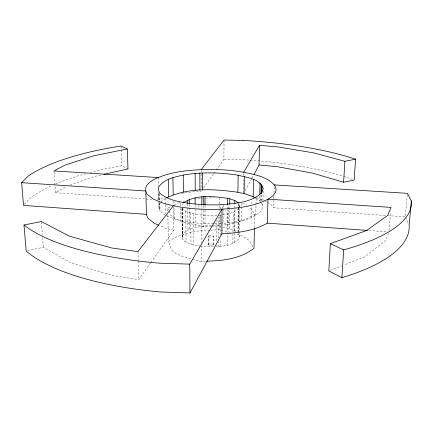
<?xml version="1.0" encoding="UTF-8"?>
<svg xmlns="http://www.w3.org/2000/svg" width="433" height="433" viewBox="0 0 433 433"><rect width="100%" height="100%" fill="white"/><g stroke="black" fill="none" stroke-linecap="round" stroke-linejoin="round"><path stroke-width="0.32" stroke-dasharray="2.17 1.62" d="M208.186 244.829L208.192 236.266M208.235 244.585L208.241 236.028M213.177 244.975A2.522 0.936 0.1 0 0 209.908 243.893A2.522 0.936 0.1 0 0 209.031 245.484A2.522 0.936 0.1 0 0 213.177 244.975L213.204 236.413A2.533 0.915 0.1 0 0 209.924 235.352A2.533 0.915 0.1 0 0 209.036 236.905A2.533 0.915 0.1 0 0 213.204 236.413M213.225 244.732L213.252 236.174M216.814 245.451L216.809 246.788C224.267 246.068 232.732 245.284 238.123 239.438L239.265 236.575L239.676 208.701M216.836 240.775L216.928 220.056M218.129 246.696L218.151 242.02M218.172 238.009L218.281 217.296M230.286 232.294L219.12 229.604L219.195 216.803M219.222 211.412L219.298 197.935M214.286 223.644L220.099 223.542L220.153 214.129M220.181 209.426L220.208 205.388M220.137 246.561L220.181 239.211M220.208 235.206L220.327 215.163C226.692 214.14 233.76 213.496 238.561 208.663M222.643 208.533L222.659 206.546M223.174 205.21L223.038 223.352C236.256 222.021 251.194 220.825 261.191 211.028L262.788 206.53L262.874 203.223M216.208 170.153L223.893 159.284L224.034 140.703M235.963 231.633L234.48 230.6L227.201 228.056L227.374 209.523M227.379 208.863L227.417 204.89M227.103 245.305L227.201 234.654M227.206 233.988L227.39 214.021M228.272 223.011L228.402 209.588M228.407 208.917L228.445 204.89M165.406 215.358L160.004 211.098L158.987 208.506L159.03 204.917L160.616 202.763M229.495 228.602L229.734 205.399M232.857 243.433L233.23 212.311M234.48 230.6L234.816 203.932M234.405 242.556L234.794 211.51M237.944 232.342L238.356 203.467M238.388 232.364L238.805 203.434L239.714 206.048L239.682 208.04M239.265 236.575L238.675 232.824M238.686 232.148L239.027 208.571M239.038 207.9L239.097 203.856M241.138 220.857L241.419 202.855M243.346 192.809L243.562 179.56M243.627 175.587L243.682 172.274M251.611 217.669L251.838 206.444M251.892 203.802L251.957 200.501M254.442 227.504L254.728 214.135L249.462 206.828M255.751 215.445L255.984 204.95M256 204.295L256.13 198.395M260.985 194.937L260.812 202.108L259.605 200.549L259.713 195.835M261.548 201.031L261.711 194.493M262.939 200.576L263.172 191.321M385.159 215.45L273.526 207.759L273.791 199.018M273.808 198.346L273.889 195.656M273.97 192.966L274.192 185.573M389.05 230.659L390.653 211.385M407.323 194.688L405.337 216.841L388.52 215.683M388.466 233.214L385.63 240.591L364.608 256.883L343.878 265.05M239.021 207.618L239.714 206.048M245.251 190.563L251.676 178.667M251.995 178.071L253.603 175.1M200.555 246.139C194.336 245.219 187.554 244.169 182.915 239.498L182.396 238.302L182.239 235.866C187.895 226.318 200.944 226.573 210.817 226.226M181.892 205.394L183.224 203.353M27.468 250.691L43.332 247.254L70.942 262.923L112.737 275.626L138.831 279.556L150.468 263.107M150.852 262.555L173.736 230.204L173.384 207.039M203.521 188.09L213.518 173.958M213.902 173.411L215.823 170.694M161.011 202.222L162.202 200.603L165.471 198.623M24.394 204.441L30.034 198.217A198.319 67.597 0.1 0 1 51.684 185.719M54.028 171.603L55.462 192.728L65.529 186.861M254.728 214.135C245.192 220.24 234.41 224.056 223.087 224.841M205.404 261.294L201.388 261.586L182.602 256.498L175.728 253.283L171.419 249.543L168.323 241.414C180.729 233.555 195.24 230.329 209.794 230.215M167.793 211.299L167.733 207.954L171.311 206.346M174.293 205.009L180.252 202.341M157.336 199.748L158.684 199.84L164.686 197.269M330.06 270.495L341.366 266.041M69.897 185.183L94.659 176.388L101.847 174.78M183.338 201.405L184.582 201.074M194.579 199.056L197.085 198.677M181.248 193.427L191.781 191.884L201.215 191.348M169.038 211.023L170.862 215.32L175.23 218.714L182.212 221.631L201.302 226.248L212.522 225.523M213.182 225.479L222.427 224.884M210.46 230.172L219.12 229.604M220.099 223.542L222.454 223.39M218.8 215.261L220.327 215.163M198.336 198.493L202.925 198.222M205.545 198.07L214.059 197.572M213.68 246.853L201.87 246.372M213.637 223.655C197.767 223.569 181.178 222.622 166.581 215.845M216.949 215.374C205.421 215.25 192.23 216.056 182.574 208.711L182.261 208.046M223.893 159.284L242.767 159.696A198.698 67.759 0.1 0 1 249.505 160.123M211.461 226.215L219.022 226.703L227.201 228.056M55.462 192.728L151.94 199.375M368.781 230.518L386.923 231.839M173.736 230.204L164.978 228.007L159.566 225.636M256.563 197.583L263.957 200.425M242.653 203.066L246.669 205.096M236.851 233.88L243.876 236.721L248.818 240.158L253.305 247.146M89.956 172.529A198.319 67.597 0.1 0 1 121.749 165.779L127.989 168.946M264.536 200.766L266.852 202.13M267.432 202.471L270.912 204.511L273.526 207.759M255.838 198.314L259.605 200.549M238.372 233.712L238.659 234.172M405.607 217.431L408.595 223.883M167.733 207.954L168.778 210.406M261.5 202.99L262.788 206.53M41.449 222.199L42.391 234.729M42.591 237.365L43.332 247.254M121.007 146.024L121.132 149.32M121.159 149.975L121.754 165.779M137.943 251.622L138.219 260.265M138.241 260.931L138.831 279.556M159.636 193.648L159.82 202.373M159.837 203.045L160.004 211.098M159.025 194.076L159.198 202.087M159.209 202.758L159.355 209.437M158.673 193.86L158.846 201.848M158.862 202.514L158.987 208.506M158.202 177.552L158.391 186.331M158.527 192.409L158.684 199.84M165.087 198.303L165.195 204.203M165.211 204.863L165.379 214.043M167.852 214.644L168.323 241.414M173.936 201.134L174.201 219.044M180.485 203.283L180.529 207.283M180.539 207.948L180.691 220.608M182.574 208.711L182.915 239.498M182.266 208.717L182.602 238.772M182.06 208.278L182.396 238.302M181.93 208.706L182.239 235.866M187.754 204.16L187.976 230.134M185.752 211.044L186.049 242.052M190.731 213.041L190.958 244.239M189.378 204.084L189.573 229.333M195.137 205.329L195.256 227.644M193.113 213.593L193.307 244.845M198.958 204.901L198.974 209.518M201.848 204.971L201.902 226.535M201.161 170.348L201.21 189.378M201.302 226.248L201.345 242.918M201.35 245.581L201.388 261.586M205.009 205.453L205.015 209.496M205.015 210.167L205.026 226.335M203.759 205.529L203.764 209.572M203.764 210.243L203.786 226.416M250.182 160.172A198.698 67.759 0.1 0 1 343.131 176.28M343.77 176.48A198.698 67.759 0.1 0 1 352.408 179.327M55.456 184.047A198.319 67.597 0.1 0 1 85.615 173.693"/><path stroke-width="0.65" d="M189.968 292.962L189.735 264.13L222.037 209.128A65.177 19.918 0.1 0 1 173.368 205.713L137.943 251.622L111.525 247.957L69.258 236.115L41.4 221.539L23.988 224.998L26.148 250.978A198.725 67.775 0.1 0 0 160.28 291.972L189.968 292.962L221.869 233.874L222.037 209.128C237.641 208.186 253.971 206.606 267.967 199.164L390.983 207.402L387.692 215.396L366.524 230.54L330.352 243.665L328.804 270.988L341.902 277.645A198.514 67.732 0.1 0 0 409.125 225.052L411.35 200.966L407.448 193.345L274.213 184.902C266.663 176.42 254.323 174.51 243.682 172.274A65.156 19.907 0.1 0 0 201.161 169.687C186.623 170.369 171.76 171.966 158.202 177.552L53.984 170.943L64.744 165.211L93.631 155.831L127.291 148.957L127.989 168.946L103.806 174.347M227.417 204.89L227.477 198.276C213.128 196.387 196.236 194.173 183.554 202.839M229.744 204.078L229.799 198.774L227.477 198.276M234.827 203.266L234.859 200.598L229.799 198.774M255.302 197.995L253.153 196.723L244.109 193.578L237.912 192.29L238.15 175.251C220.013 172.312 201.377 171.971 183.229 175.046C174.467 177.108 163.918 178.997 158.646 187.143L158.602 190.531L159.62 192.977C165.401 198.141 173 200.468 180.469 201.946C193.556 204.441 206.904 205.296 220.213 204.717C234.399 203.515 250.469 202.909 261.635 192.923L263.237 188.674C260.049 178.558 246.951 177.541 238.15 175.251M244.109 193.578L244.391 176.469M253.153 196.723L253.511 179.43M254.425 228.169L253.992 248.217C240.472 258.869 223.341 260.688 206.741 261.196M259.064 164.989L259.519 145.315L278.451 146.998L313.654 152.881L344.885 161.292L355.563 159.171L354.199 179.96L343.607 182.25L312.702 173.168L277.829 166.802L259.064 164.989L253.922 174.504M259.746 194.487L260.017 183.035M261.018 193.632L261.24 184.507M261.738 193.183L261.933 185.34M221.869 233.874C237.365 232.873 253.668 231.065 267.307 223.136L267.967 199.164A65.367 19.978 0.1 0 0 274.213 184.902M343.607 182.25L344.885 161.292M341.902 277.645L343.65 249.868A200.701 62.877 0.1 0 0 411.339 200.966M243.682 172.274L259.519 145.315M201.161 169.687L224.04 140.038L243.07 140.422M158.965 225.371L154.153 223.266L147.648 217.826L146.462 214.34L23.528 205.394L21.65 182.677L28.275 176.025A200.501 62.753 0.1 0 1 121.007 146.024L127.291 148.957M166.559 197.957C188.442 187.24 214.432 188.961 237.912 192.29M189.735 264.13L159.653 263.194A200.912 62.92 0.1 0 1 23.999 224.992M21.65 182.677L145.824 190.991A65.351 19.967 0.1 0 1 158.202 177.546M267.307 223.136L367.438 230.421M173.362 205.713L164.518 203.672L153.58 199.267L147.014 194.222L145.824 190.991L146.462 214.34M330.352 243.665L343.65 249.868M234.859 200.598L238.367 202.796M168.442 179.338L168.74 196.636M172.924 177.535L173.184 194.72M183.229 175.046L183.408 192.079M187.716 200.165L187.749 203.494M189.34 199.434L189.373 203.418M195.142 173.427L195.229 190.358M195.099 197.892L195.131 203.981M202.487 173.038L202.52 189.941M201.832 196.885L201.848 204.295M199.846 173.178L199.9 190.092M205.004 196.701L205.009 204.782M203.743 196.771L203.759 204.858M243.07 140.416A200.89 62.904 0.1 0 1 355.553 159.171"/></g></svg>
